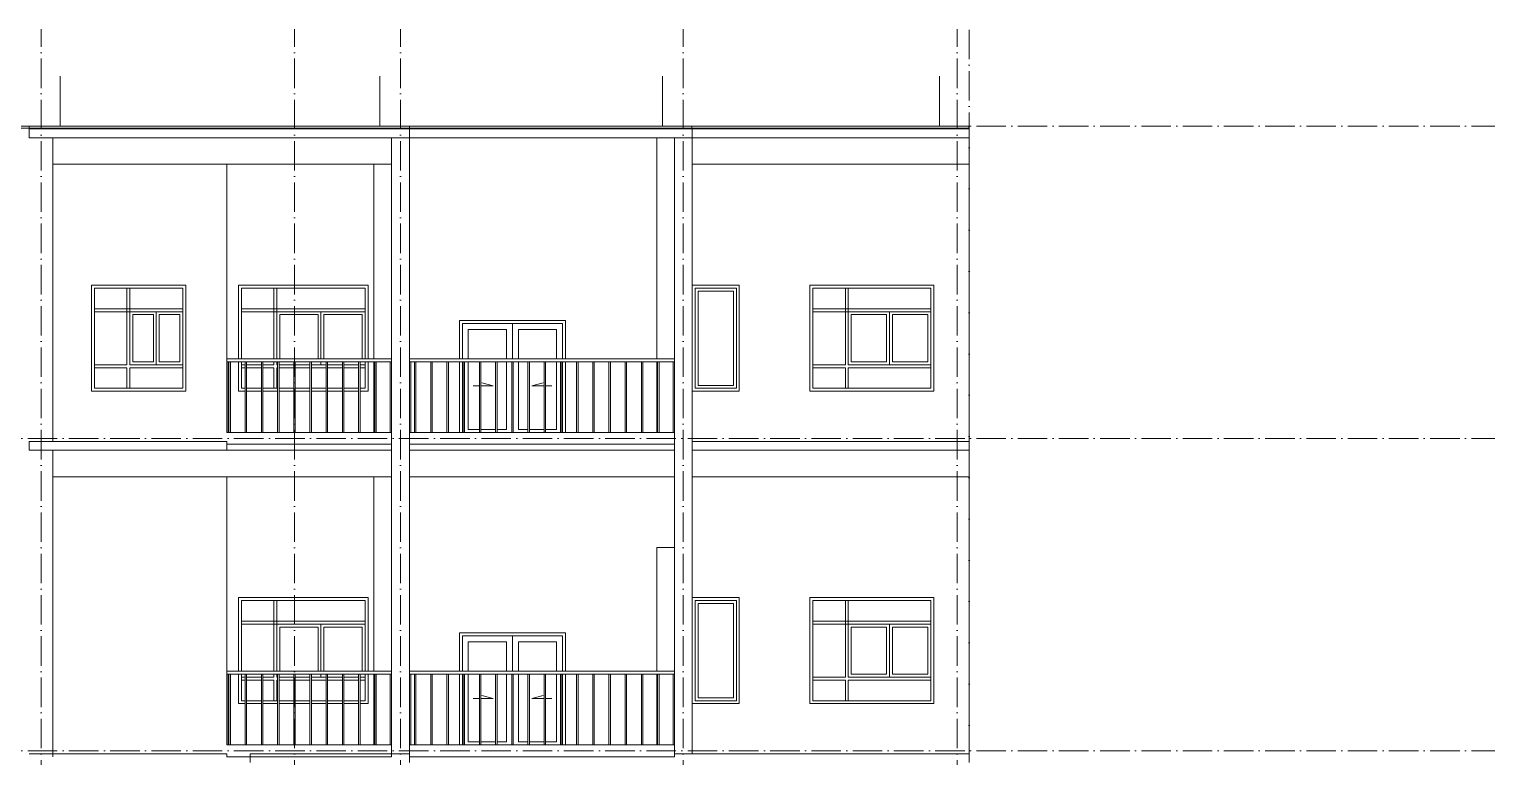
# Model space of a CAD drawing. Header units: millimetres. Extents: x -8482 to 130249, y -7482 to 93550.
# Drawn here: x 26650 to 51521, y 81200 to 93540 of the extents above; entities that cross this region are included whole.
import ezdxf

# ---------------------------------------------------------------- set-up
doc = ezdxf.new("R2010")
doc.units = ezdxf.units.MM
doc.linetypes.add('Grid Line', pattern=[14, 10, -2, 0, -2])
for name, color, linetype, lineweight in [('CUA', 31, 'Continuous', 9), ('NET CAT', 3, 'Continuous', 5), ('NET CATConcrete', 3, 'Continuous', 5), ('NET THAY 1', 41, 'Continuous', 5), ('NET THAY 2', 55, 'Continuous', 5), ('NET-THAY', 2, 'Continuous', 9), ('TRUC', 225, 'Continuous', 5)]:
    doc.layers.add(name, color=color, linetype=linetype, lineweight=lineweight)

# ---------------------------------------------------------------- blocks, each defined once
blk = doc.blocks.new('Railing - 25mm-666288-MẶT ĐỨNG TRỤC A-Q')
at = {"layer": 'NET THAY 2', "color": 10}
for p, q in [((6563, 81400), (6563, 82600)), ((6588, 82600), (6588, 81400))]:
    blk.add_line(p, q, dxfattribs=at)
blk = doc.blocks.new('Railing - 25mm-V306-MẶT ĐỨNG TRỤC A-Q')
at = {"layer": 'NET THAY 2', "color": 10}
blk.add_line((30025, 82600), (30025, 81400), dxfattribs=at)
blk = doc.blocks.new('Railing - 25mm-V305-MẶT ĐỨNG TRỤC A-Q')
at = {"layer": 'NET THAY 2', "color": 10}
blk.add_line((11225, 81400), (11225, 82600), dxfattribs=at)
blk = doc.blocks.new('Railing - Railing-474190-MẶT ĐỨNG TRỤC A-Q')
for name, p in [('Railing - 25mm-V306-MẶT ĐỨNG TRỤC A-Q', (0, 0)), ('Railing - 25mm-666288-MẶT ĐỨNG TRỤC A-Q', (23475, 0)), ('Railing - 25mm-666288-MẶT ĐỨNG TRỤC A-Q', (23750, 0)), ('Railing - 25mm-666288-MẶT ĐỨNG TRỤC A-Q', (24025, 0)), ('Railing - 25mm-666288-MẶT ĐỨNG TRỤC A-Q', (24300, 0)), ('Railing - 25mm-666288-MẶT ĐỨNG TRỤC A-Q', (24575, 0)), ('Railing - 25mm-666288-MẶT ĐỨNG TRỤC A-Q', (24850, 0)), ('Railing - 25mm-666288-MẶT ĐỨNG TRỤC A-Q', (25125, 0)), ('Railing - 25mm-666288-MẶT ĐỨNG TRỤC A-Q', (25400, 0)), ('Railing - 25mm-666288-MẶT ĐỨNG TRỤC A-Q', (25675, 0)), ('Railing - 25mm-666288-MẶT ĐỨNG TRỤC A-Q', (25950, 0)), ('Railing - 25mm-V305-MẶT ĐỨNG TRỤC A-Q', (21550, 0))]:
    blk.add_blockref(name, p)
blk = doc.blocks.new('Top Rail Type - Top Rail_Internal_-474448-MẶT ĐỨNG TRỤC A-Q')
at = {"layer": 'NET THAY 1', "color": 10}
for p, q in [((32800, 82650), (30000, 82650)), ((30000, 82600), (32800, 82600))]:
    blk.add_line(p, q, dxfattribs=at)
blk = doc.blocks.new('Railing - Railing-474462-MẶT ĐỨNG TRỤC A-Q')
for name, p in [('Railing - 25mm-V306-MẶT ĐỨNG TRỤC A-Q', (3100, 0)), ('Railing - 25mm-666288-MẶT ĐỨNG TRỤC A-Q', (26625, 0)), ('Railing - 25mm-666288-MẶT ĐỨNG TRỤC A-Q', (26900, 0)), ('Railing - 25mm-666288-MẶT ĐỨNG TRỤC A-Q', (27175, 0)), ('Railing - 25mm-666288-MẶT ĐỨNG TRỤC A-Q', (27450, 0)), ('Railing - 25mm-666288-MẶT ĐỨNG TRỤC A-Q', (27725, 0)), ('Railing - 25mm-666288-MẶT ĐỨNG TRỤC A-Q', (28000, 0)), ('Railing - 25mm-666288-MẶT ĐỨNG TRỤC A-Q', (28275, 0)), ('Railing - 25mm-666288-MẶT ĐỨNG TRỤC A-Q', (28550, 0)), ('Railing - 25mm-666288-MẶT ĐỨNG TRỤC A-Q', (28825, 0)), ('Railing - 25mm-666288-MẶT ĐỨNG TRỤC A-Q', (29100, 0)), ('Railing - 25mm-666288-MẶT ĐỨNG TRỤC A-Q', (29375, 0)), ('Railing - 25mm-666288-MẶT ĐỨNG TRỤC A-Q', (29650, 0)), ('Railing - 25mm-666288-MẶT ĐỨNG TRỤC A-Q', (29925, 0)), ('Railing - 25mm-666288-MẶT ĐỨNG TRỤC A-Q', (30200, 0)), ('Railing - 25mm-666288-MẶT ĐỨNG TRỤC A-Q', (30475, 0)), ('Railing - 25mm-666288-MẶT ĐỨNG TRỤC A-Q', (30750, 0)), ('Railing - 25mm-V305-MẶT ĐỨNG TRỤC A-Q', (26350, 0))]:
    blk.add_blockref(name, p)
blk = doc.blocks.new('Top Rail Type - Top Rail_Internal_-474646-MẶT ĐỨNG TRỤC A-Q')
at = {"layer": 'NET THAY 1', "color": 10}
for p, q in [((37600, 82650), (33100, 82650)), ((33100, 82600), (37600, 82600))]:
    blk.add_line(p, q, dxfattribs=at)
blk = doc.blocks.new('X-PHONG NGU 2 - X-PHONG NGU 2_Recovery_-378306-MẶT ĐỨNG TRỤC A-Q')
at = {"layer": 'CUA', "color": 7}
for p, q in [((3653, 84000), (3653, 82200)), ((5753, 84000), (3653, 84000)), ((3703, 83950), (5703, 83950)), ((3703, 82250), (3703, 83950)), ((4303, 83950), (4253, 83950)), ((4253, 83950), (4253, 82650)), ((4303, 82650), (4303, 83950)), ((5703, 83950), (5703, 82250)), ((5753, 82200), (5753, 84000)), ((5703, 83600), (3703, 83600)), ((3703, 83600), (3703, 83550)), ((5703, 83550), (5703, 83600)), ((3703, 83550), (5703, 83550)), ((5003, 83550), (4303, 83550)), ((4303, 83550), (4303, 82650)), ((4353, 82700), (4353, 83500)), ((4353, 83500), (4953, 83500)), ((4953, 83500), (4953, 82700)), ((5003, 82650), (5003, 83550)), ((5053, 83500), (5653, 83500)), ((5053, 82700), (5053, 83500)), ((5653, 83500), (5653, 82700)), ((4253, 82650), (3703, 82650)), ((3703, 82650), (3703, 82600)), ((3703, 82600), (4253, 82600)), ((4253, 82600), (4253, 82250)), ((5703, 82650), (4303, 82650)), ((4303, 82650), (5003, 82650)), ((4303, 82250), (4303, 82600)), ((4303, 82600), (5703, 82600)), ((4953, 82700), (4353, 82700)), ((5653, 82700), (5053, 82700)), ((5703, 82600), (5703, 82650)), ((3653, 82200), (5753, 82200)), ((5703, 82250), (3703, 82250)), ((4253, 82250), (4303, 82250))]:
    blk.add_line(p, q, dxfattribs=at)
blk = doc.blocks.new('X-PHONG NGU 2 - X-PHONG NGU 2200-476018-MẶT ĐỨNG TRỤC A-Q')
at = {"layer": 'CUA', "color": 7}
for p, q in [((30200, 83900), (30200, 82650)), ((32400, 83900), (30200, 83900)), ((30250, 83850), (32350, 83850)), ((30250, 82650), (30250, 83850)), ((30850, 83850), (30800, 83850)), ((30800, 83850), (30800, 82650)), ((30850, 82650), (30850, 83850)), ((32350, 83850), (32350, 82650)), ((32400, 82650), (32400, 83900)), ((32350, 83500), (30250, 83500)), ((30250, 83500), (30250, 83450)), ((30250, 83450), (32350, 83450)), ((31600, 83450), (30850, 83450)), ((30850, 83450), (30850, 82650)), ((30900, 82650), (30900, 83400)), ((30900, 83400), (31550, 83400)), ((31550, 83400), (31550, 82650)), ((31600, 82650), (31600, 83450)), ((31650, 83400), (32300, 83400)), ((31650, 82650), (31650, 83400)), ((32300, 83400), (32300, 82650)), ((32350, 83450), (32350, 83500)), ((30200, 82600), (30200, 82100)), ((30250, 82150), (30250, 82600)), ((30800, 82600), (30800, 82550)), ((30850, 82550), (30850, 82600)), ((30850, 82600), (30850, 82550)), ((31600, 82550), (31600, 82600)), ((32350, 82600), (32350, 82150)), ((32400, 82100), (32400, 82600)), ((30312, 82550), (30250, 82550)), ((30250, 82550), (30250, 82500)), ((30250, 82500), (30312, 82500)), ((30587, 82550), (30337, 82550)), ((30337, 82500), (30587, 82500)), ((30800, 82550), (30612, 82550)), ((30612, 82500), (30800, 82500)), ((30800, 82500), (30800, 82150)), ((30862, 82550), (30850, 82550)), ((30850, 82550), (30862, 82550)), ((30850, 82150), (30850, 82500)), ((30850, 82500), (30862, 82500)), ((31137, 82550), (30887, 82550)), ((30887, 82550), (31137, 82550)), ((30887, 82500), (31137, 82500)), ((31412, 82550), (31162, 82550)), ((31162, 82550), (31412, 82550)), ((31162, 82500), (31412, 82500)), ((31687, 82550), (31437, 82550)), ((31437, 82550), (31600, 82550)), ((31437, 82500), (31687, 82500)), ((31962, 82550), (31712, 82550)), ((31712, 82500), (31962, 82500)), ((32237, 82550), (31987, 82550)), ((31987, 82500), (32237, 82500)), ((32350, 82550), (32262, 82550)), ((32262, 82500), (32350, 82500)), ((32350, 82500), (32350, 82550)), ((30200, 82100), (30312, 82100)), ((30312, 82150), (30250, 82150)), ((30587, 82150), (30337, 82150)), ((30337, 82100), (30587, 82100)), ((30862, 82150), (30612, 82150)), ((30612, 82100), (30862, 82100)), ((30800, 82150), (30850, 82150)), ((31137, 82150), (30887, 82150)), ((30887, 82100), (31137, 82100)), ((31412, 82150), (31162, 82150)), ((31162, 82100), (31412, 82100)), ((31687, 82150), (31437, 82150)), ((31437, 82100), (31687, 82100)), ((31962, 82150), (31712, 82150)), ((31712, 82100), (31962, 82100)), ((32237, 82150), (31987, 82150)), ((31987, 82100), (32237, 82100)), ((32350, 82150), (32262, 82150)), ((32262, 82100), (32400, 82100))]:
    blk.add_line(p, q, dxfattribs=at)
blk = doc.blocks.new('CUA LO GIA _LUA_ - CUA LO GIA 1800-588158-MẶT ĐỨNG TRỤC A-Q')
at = {"layer": 'CUA', "color": 7}
for p, q in [((35750, 83300), (33950, 83300)), ((33950, 82650), (33950, 83300)), ((34850, 83250), (34000, 83250)), ((34000, 82650), (34000, 83250)), ((34000, 83250), (34000, 82650)), ((34000, 83250), (35700, 83250)), ((34100, 83150), (34100, 82650)), ((34100, 83150), (34750, 83150)), ((34750, 82650), (34750, 83150)), ((34850, 83250), (34850, 82650)), ((34950, 83150), (35600, 83150)), ((34950, 83150), (34950, 82650)), ((35600, 82650), (35600, 83150)), ((35700, 82650), (35700, 83250)), ((35750, 83300), (35750, 82650)), ((33950, 81400), (33950, 82600)), ((34000, 81400), (34000, 82600)), ((34000, 82600), (34000, 81400)), ((34100, 82600), (34100, 81450)), ((34750, 81450), (34750, 82600)), ((34950, 82600), (34950, 81450)), ((35600, 81450), (35600, 82600)), ((35700, 81400), (35700, 82600)), ((35750, 82600), (35750, 81400)), ((34182, 82189), (34288, 82189)), ((34313, 82189), (34522, 82189)), ((34522, 82189), (34329, 82240)), ((35178, 82189), (35371, 82240)), ((35388, 82189), (35178, 82189)), ((35518, 82189), (35413, 82189)), ((34100, 81450), (34288, 81450)), ((34313, 81450), (34563, 81450)), ((34588, 81450), (34750, 81450)), ((34950, 81450), (35113, 81450)), ((35138, 81450), (35388, 81450)), ((35413, 81450), (35600, 81450))]:
    blk.add_line(p, q, dxfattribs=at)
blk = doc.blocks.new('X-PHONG NGU 5 - X-PHONG NGU 800-475971-MẶT ĐỨNG TRỤC A-Q')
at = {"layer": 'CUA', "color": 7}
for p, q in [((38700, 83900), (37900, 83900)), ((37950, 83850), (38650, 83850)), ((37950, 82150), (37950, 83850)), ((38650, 83850), (38650, 82150)), ((38700, 82100), (38700, 83900)), ((38000, 83800), (38000, 82200)), ((38000, 83800), (38600, 83800)), ((38600, 82200), (38600, 83800)), ((37900, 82100), (38700, 82100)), ((38650, 82150), (37950, 82150)), ((38000, 82200), (38600, 82200))]:
    blk.add_line(p, q, dxfattribs=at)
blk = doc.blocks.new('Railing - Railing-596952-MẶT ĐỨNG TRỤC A-Q')
for name, p in [('Railing - 25mm-V306-MẶT ĐỨNG TRỤC A-Q', (0, 5300)), ('Railing - 25mm-666288-MẶT ĐỨNG TRỤC A-Q', (23475, 5300)), ('Railing - 25mm-666288-MẶT ĐỨNG TRỤC A-Q', (23750, 5300)), ('Railing - 25mm-666288-MẶT ĐỨNG TRỤC A-Q', (24025, 5300)), ('Railing - 25mm-666288-MẶT ĐỨNG TRỤC A-Q', (24300, 5300)), ('Railing - 25mm-666288-MẶT ĐỨNG TRỤC A-Q', (24575, 5300)), ('Railing - 25mm-666288-MẶT ĐỨNG TRỤC A-Q', (24850, 5300)), ('Railing - 25mm-666288-MẶT ĐỨNG TRỤC A-Q', (25125, 5300)), ('Railing - 25mm-666288-MẶT ĐỨNG TRỤC A-Q', (25400, 5300)), ('Railing - 25mm-666288-MẶT ĐỨNG TRỤC A-Q', (25675, 5300)), ('Railing - 25mm-666288-MẶT ĐỨNG TRỤC A-Q', (25950, 5300)), ('Railing - 25mm-V305-MẶT ĐỨNG TRỤC A-Q', (21550, 5300))]:
    blk.add_blockref(name, p)
blk = doc.blocks.new('Top Rail Type - Top Rail_Internal_-596953-MẶT ĐỨNG TRỤC A-Q')
at = {"layer": 'NET THAY 1', "color": 10}
for p, q in [((32800, 87950), (30000, 87950)), ((30000, 87900), (32800, 87900))]:
    blk.add_line(p, q, dxfattribs=at)
blk = doc.blocks.new('Railing - Railing-695384-MẶT ĐỨNG TRỤC A-Q')
for name, p in [('Railing - 25mm-V306-MẶT ĐỨNG TRỤC A-Q', (3100, 5300)), ('Railing - 25mm-666288-MẶT ĐỨNG TRỤC A-Q', (26625, 5300)), ('Railing - 25mm-666288-MẶT ĐỨNG TRỤC A-Q', (26900, 5300)), ('Railing - 25mm-666288-MẶT ĐỨNG TRỤC A-Q', (27175, 5300)), ('Railing - 25mm-666288-MẶT ĐỨNG TRỤC A-Q', (27450, 5300)), ('Railing - 25mm-666288-MẶT ĐỨNG TRỤC A-Q', (27725, 5300)), ('Railing - 25mm-666288-MẶT ĐỨNG TRỤC A-Q', (28000, 5300)), ('Railing - 25mm-666288-MẶT ĐỨNG TRỤC A-Q', (28275, 5300)), ('Railing - 25mm-666288-MẶT ĐỨNG TRỤC A-Q', (28550, 5300)), ('Railing - 25mm-666288-MẶT ĐỨNG TRỤC A-Q', (28825, 5300)), ('Railing - 25mm-666288-MẶT ĐỨNG TRỤC A-Q', (29100, 5300)), ('Railing - 25mm-666288-MẶT ĐỨNG TRỤC A-Q', (29375, 5300)), ('Railing - 25mm-666288-MẶT ĐỨNG TRỤC A-Q', (29650, 5300)), ('Railing - 25mm-666288-MẶT ĐỨNG TRỤC A-Q', (29925, 5300)), ('Railing - 25mm-666288-MẶT ĐỨNG TRỤC A-Q', (30200, 5300)), ('Railing - 25mm-666288-MẶT ĐỨNG TRỤC A-Q', (30475, 5300)), ('Railing - 25mm-666288-MẶT ĐỨNG TRỤC A-Q', (30750, 5300)), ('Railing - 25mm-V305-MẶT ĐỨNG TRỤC A-Q', (26350, 5300))]:
    blk.add_blockref(name, p)
blk = doc.blocks.new('Top Rail Type - Top Rail_Internal_-695385-MẶT ĐỨNG TRỤC A-Q')
at = {"layer": 'NET THAY 1', "color": 10}
for p, q in [((37600, 87950), (33100, 87950)), ((33100, 87900), (37600, 87900))]:
    blk.add_line(p, q, dxfattribs=at)
blk = doc.blocks.new('X-PHONG NGU 2 - X-PHONG NGU 1600-545678-MẶT ĐỨNG TRỤC A-Q')
at = {"layer": 'CUA', "color": 7}
for p, q in [((27705, 89200), (27705, 87400)), ((29305, 89200), (27705, 89200)), ((27755, 89150), (29255, 89150)), ((27755, 87450), (27755, 89150)), ((28355, 89150), (28305, 89150)), ((28305, 89150), (28305, 87850)), ((28355, 87850), (28355, 89150)), ((29255, 89150), (29255, 87450)), ((29305, 87400), (29305, 89200)), ((29255, 88800), (27755, 88800)), ((27755, 88800), (27755, 88750)), ((29255, 88750), (29255, 88800)), ((27755, 88750), (29255, 88750)), ((28805, 88750), (28355, 88750)), ((28355, 88750), (28355, 87850)), ((28405, 87900), (28405, 88700)), ((28405, 88700), (28755, 88700)), ((28755, 88700), (28755, 87900)), ((28805, 87850), (28805, 88750)), ((28855, 88700), (29205, 88700)), ((28855, 87900), (28855, 88700)), ((29205, 88700), (29205, 87900)), ((28305, 87850), (27755, 87850)), ((27755, 87850), (27755, 87800)), ((27755, 87800), (28305, 87800)), ((28305, 87800), (28305, 87450)), ((29255, 87850), (28355, 87850)), ((28355, 87850), (28805, 87850)), ((28355, 87450), (28355, 87800)), ((28355, 87800), (29255, 87800)), ((28755, 87900), (28405, 87900)), ((29205, 87900), (28855, 87900)), ((29255, 87800), (29255, 87850)), ((27705, 87400), (29305, 87400)), ((29255, 87450), (27755, 87450)), ((28305, 87450), (28355, 87450))]:
    blk.add_line(p, q, dxfattribs=at)
blk = doc.blocks.new('ALC1807-ASCENT PLAZA-TANG 23_rvt-1-MẶT ĐỨNG TRỤC A-Q')
at = {"layer": 'NET-THAY', "color": 250, "lineweight": 15}
for p, q in [((27175, 91900), (27175, 92745)), ((32600, 91900), (32600, 92745)), ((37397, 91900), (37397, 92745)), ((42097, 91900), (42097, 92745)), ((27175, 91850), (27175, 91865)), ((32600, 91850), (32600, 91865)), ((37397, 91850), (37397, 91865)), ((42097, 91850), (42097, 91865)), ((37300, 87950), (37300, 91700)), ((27050, 91250), (27050, 86550)), ((30000, 86700), (30000, 91250)), ((32500, 87950), (32500, 91250)), ((42600, 91250), (37900, 91250)), ((37900, 91250), (37900, 89200)), ((42600, 86550), (42600, 91250)), ((27705, 87400), (27705, 89200)), ((27705, 89200), (29305, 89200)), ((29305, 89200), (29305, 87400)), ((30200, 87950), (30200, 89200)), ((30200, 89200), (32400, 89200)), ((32400, 89200), (32400, 87950)), ((37900, 89200), (38700, 89200)), ((38700, 89200), (38700, 87400)), ((39900, 87400), (39900, 89200)), ((39900, 89200), (42000, 89200)), ((42000, 89200), (42000, 87400)), ((33950, 87950), (33950, 88600)), ((33950, 88600), (35750, 88600)), ((35750, 88600), (35750, 87950)), ((30200, 87400), (30200, 87900)), ((32400, 87900), (32400, 87400)), ((32500, 86700), (32500, 87900)), ((33950, 86700), (33950, 87900)), ((35750, 87900), (35750, 86700)), ((37300, 86700), (37300, 87900)), ((29305, 87400), (27705, 87400)), ((30312, 87400), (30200, 87400)), ((30587, 87400), (30337, 87400)), ((30862, 87400), (30612, 87400)), ((31137, 87400), (30887, 87400)), ((31412, 87400), (31162, 87400)), ((31687, 87400), (31437, 87400)), ((31962, 87400), (31712, 87400)), ((32237, 87400), (31987, 87400)), ((32400, 87400), (32262, 87400)), ((38700, 87400), (37900, 87400)), ((37900, 87400), (37900, 86550)), ((42000, 87400), (39900, 87400)), ((32800, 86700), (30000, 86700)), ((32800, 86500), (32800, 86700)), ((37600, 86700), (33100, 86700)), ((37600, 86500), (37600, 86700)), ((30000, 86550), (30000, 86500)), ((30000, 86500), (32800, 86500)), ((33100, 86500), (37600, 86500)), ((37900, 86550), (42600, 86550)), ((27050, 85950), (27050, 81250)), ((30000, 81400), (30000, 85950)), ((32500, 82650), (32500, 85950)), ((42600, 85950), (37900, 85950)), ((37900, 85950), (37900, 83900)), ((42600, 81250), (42600, 85950)), ((37300, 82650), (37300, 84750)), ((37300, 84750), (37400, 84750)), ((37600, 84750), (37400, 84750)), ((30200, 82650), (30200, 83900)), ((30200, 83900), (32400, 83900)), ((32400, 83900), (32400, 82650)), ((37900, 83900), (38700, 83900)), ((38700, 83900), (38700, 82100)), ((39900, 82100), (39900, 83900)), ((39900, 83900), (42000, 83900)), ((42000, 83900), (42000, 82100)), ((33950, 82650), (33950, 83300)), ((33950, 83300), (35750, 83300)), ((35750, 83300), (35750, 82650)), ((30200, 82100), (30200, 82600)), ((32400, 82600), (32400, 82100)), ((32500, 81400), (32500, 82600)), ((33950, 81400), (33950, 82600)), ((35750, 82600), (35750, 81400)), ((37300, 81400), (37300, 82600)), ((30312, 82100), (30200, 82100)), ((30587, 82100), (30337, 82100)), ((30862, 82100), (30612, 82100)), ((31137, 82100), (30887, 82100)), ((31412, 82100), (31162, 82100)), ((31687, 82100), (31437, 82100)), ((31962, 82100), (31712, 82100)), ((32237, 82100), (31987, 82100)), ((32400, 82100), (32262, 82100)), ((38700, 82100), (37900, 82100)), ((37900, 82100), (37900, 81250)), ((42000, 82100), (39900, 82100)), ((32800, 81400), (30000, 81400)), ((32800, 81200), (32800, 81400)), ((37600, 81400), (33100, 81400)), ((37600, 81200), (37600, 81400)), ((27050, 81250), (30000, 81250)), ((30000, 81250), (30000, 81200)), ((30000, 81200), (32800, 81200)), ((33100, 81200), (37600, 81200)), ((37900, 81250), (42600, 81250))]:
    blk.add_line(p, q, dxfattribs=at)
at = {"layer": 'NET-THAY', "color": 7}
for p, q in [((25700, 91900), (26650, 91900)), ((26650, 91865), (25700, 91865)), ((26650, 91900), (33100, 91900)), ((26650, 91900), (26650, 91865)), ((33100, 91865), (26650, 91865)), ((33100, 91900), (37897, 91900)), ((33100, 91900), (33100, 91865)), ((37897, 91865), (33100, 91865)), ((37897, 91900), (42597, 91900)), ((37897, 91900), (37897, 91865)), ((42597, 91865), (37897, 91865)), ((42597, 91900), (42597, 91865))]:
    blk.add_line(p, q, dxfattribs=at)
at = {"color": 250, "lineweight": 15}
for name, p in [('X-PHONG NGU 2 - X-PHONG NGU 1600-545678-MẶT ĐỨNG TRỤC A-Q', (0, 0)), ('X-PHONG NGU 2 - X-PHONG NGU 2200-476018-MẶT ĐỨNG TRỤC A-Q', (0, 5300)), ('X-PHONG NGU 5 - X-PHONG NGU 800-475971-MẶT ĐỨNG TRỤC A-Q', (0, 5300)), ('X-PHONG NGU 2 - X-PHONG NGU 2_Recovery_-378306-MẶT ĐỨNG TRỤC A-Q', (36247, 5200)), ('CUA LO GIA _LUA_ - CUA LO GIA 1800-588158-MẶT ĐỨNG TRỤC A-Q', (0, 5300)), ('Top Rail Type - Top Rail_Internal_-596953-MẶT ĐỨNG TRỤC A-Q', (0, 0)), ('Railing - Railing-596952-MẶT ĐỨNG TRỤC A-Q', (0, 0)), ('Top Rail Type - Top Rail_Internal_-695385-MẶT ĐỨNG TRỤC A-Q', (0, 0)), ('Railing - Railing-695384-MẶT ĐỨNG TRỤC A-Q', (0, 0)), ('X-PHONG NGU 2 - X-PHONG NGU 2200-476018-MẶT ĐỨNG TRỤC A-Q', (0, 0)), ('X-PHONG NGU 5 - X-PHONG NGU 800-475971-MẶT ĐỨNG TRỤC A-Q', (0, 0)), ('X-PHONG NGU 2 - X-PHONG NGU 2_Recovery_-378306-MẶT ĐỨNG TRỤC A-Q', (36247, -100)), ('CUA LO GIA _LUA_ - CUA LO GIA 1800-588158-MẶT ĐỨNG TRỤC A-Q', (0, 0)), ('Top Rail Type - Top Rail_Internal_-474448-MẶT ĐỨNG TRỤC A-Q', (0, 0)), ('Railing - Railing-474190-MẶT ĐỨNG TRỤC A-Q', (0, 0)), ('Top Rail Type - Top Rail_Internal_-474646-MẶT ĐỨNG TRỤC A-Q', (0, 0)), ('Railing - Railing-474462-MẶT ĐỨNG TRỤC A-Q', (0, 0))]:
    blk.add_blockref(name, p, dxfattribs=at)

msp = doc.modelspace()

# ---------------------------------------------------------------- linework, layer by layer
at = {"layer": 'NET CAT'}
for p, q in [((27049.9, 91700), (26649.9, 91700)), ((27049.9, 91700), (27049.9, 86550)), ((33099.9, 91700), (32799.9, 91700)), ((32799.9, 86500), (32799.9, 91700)), ((33099.9, 91700), (33099.9, 81250)), ((37899.9, 91700), (37599.9, 91700)), ((37599.9, 81250), (37599.9, 91700)), ((37899.9, 91700), (37899.9, 81250)), ((26649.9, 86550), (27049.9, 86550)), ((26649.9, 86400), (27049.9, 86400)), ((27049.9, 86400), (27049.9, 81250)), ((32799.9, 86400), (32799.9, 86500)), ((32799.9, 81250), (32799.9, 86400)), ((27049.9, 81250), (26649.9, 81250)), ((27049.9, 81250), (27049.9, 81200)), ((33099.9, 81250), (32799.9, 81250)), ((37899.9, 81250), (37599.9, 81250))]:
    msp.add_line(p, q, dxfattribs=at)
at = {"layer": 'NET CATConcrete'}
for p, q in [((29999.9, 91700), (27049.9, 91700)), ((27049.9, 91700), (27049.9, 91250)), ((32799.9, 91700), (29999.9, 91700)), ((32799.9, 91250), (32799.9, 91700)), ((42299.9, 91700), (37899.9, 91700)), ((42599.9, 91700), (42299.9, 91700)), ((42599.9, 91700), (42599.9, 91250)), ((29999.9, 91250), (27049.9, 91250)), ((32799.9, 91250), (29999.9, 91250)), ((42299.9, 91250), (37899.9, 91250)), ((42599.9, 91250), (42299.9, 91250)), ((29999.9, 86400), (27049.9, 86400)), ((27049.9, 86400), (27049.9, 85950)), ((32799.9, 86400), (29999.9, 86400)), ((32799.9, 85950), (32799.9, 86400)), ((37600, 86400), (33100, 86400)), ((33100, 86400), (33100, 85950)), ((37600, 85950), (37600, 86400)), ((42299.9, 86400), (37899.9, 86400)), ((42599.9, 86400), (42299.9, 86400)), ((42599.9, 86400), (42599.9, 85950)), ((29999.9, 85950), (27049.9, 85950)), ((32799.9, 85950), (29999.9, 85950)), ((37600, 85950), (33100, 85950)), ((42299.9, 85950), (37899.9, 85950)), ((42599.9, 85950), (42299.9, 85950))]:
    msp.add_line(p, q, dxfattribs=at)
at = {"layer": 'NET-THAY'}
for p, q in [((26649.9, 91850), (42599.9, 91850)), ((26649.9, 91700), (26649.9, 91850)), ((33099.9, 91850), (33099.9, 91700)), ((37899.9, 91850), (37899.9, 91700)), ((42599.9, 91850), (42599.9, 91700)), ((42599.9, 91700), (26649.9, 91700)), ((26649.9, 86550), (29999.9, 86550)), ((26649.9, 86400), (26649.9, 86550)), ((32799.9, 86400), (26649.9, 86400)), ((29999.9, 86400), (29999.9, 86550)), ((29999.9, 86500), (32799.9, 86500)), ((32799.9, 86500), (32799.9, 86400)), ((33100, 86500), (37600, 86500)), ((33100, 86500), (33100, 86400)), ((37600, 86400), (33100, 86400)), ((37600, 86500), (37600, 86400)), ((37899.9, 86550), (42599.9, 86550)), ((42599.9, 86400), (37899.9, 86400)), ((42599.9, 86550), (42599.9, 86400)), ((30399.9, 81250), (33099.9, 81250)), ((30399.9, 81250), (30399.9, 81100)), ((33099.9, 81250), (33099.9, 81100)), ((37899.9, 81250), (42599.9, 81250)), ((42599.9, 81250), (42599.9, 81100))]:
    msp.add_line(p, q, dxfattribs=at)
at = {"layer": 'TRUC', "linetype": 'Grid Line', "ltscale": 50}
for p, q in [((26849.9, -6170.4), (26849.9, 93540.4)), ((31149.9, -6170.4), (31149.9, 93540.4)), ((32949.9, -6170.4), (32949.9, 93540.4)), ((37749.9, -6170.4), (37749.9, 93540.4)), ((42399.9, -6170.4), (42399.9, 93540.4)), ((42599.9, -2881.6), (42599.9, 93540.4)), ((-8381.6, 91900), (51521, 91900)), ((-8381.6, 86600), (51521, 86600)), ((-8381.6, 81300), (51521, 81300))]:
    msp.add_line(p, q, dxfattribs=at)

# ---------------------------------------------------------------- block references
at = {"lineweight": 5}
msp.add_blockref('ALC1807-ASCENT PLAZA-TANG 23_rvt-1-MẶT ĐỨNG TRỤC A-Q', (0, 0), dxfattribs=at)

doc.saveas('drawing.dxf')
